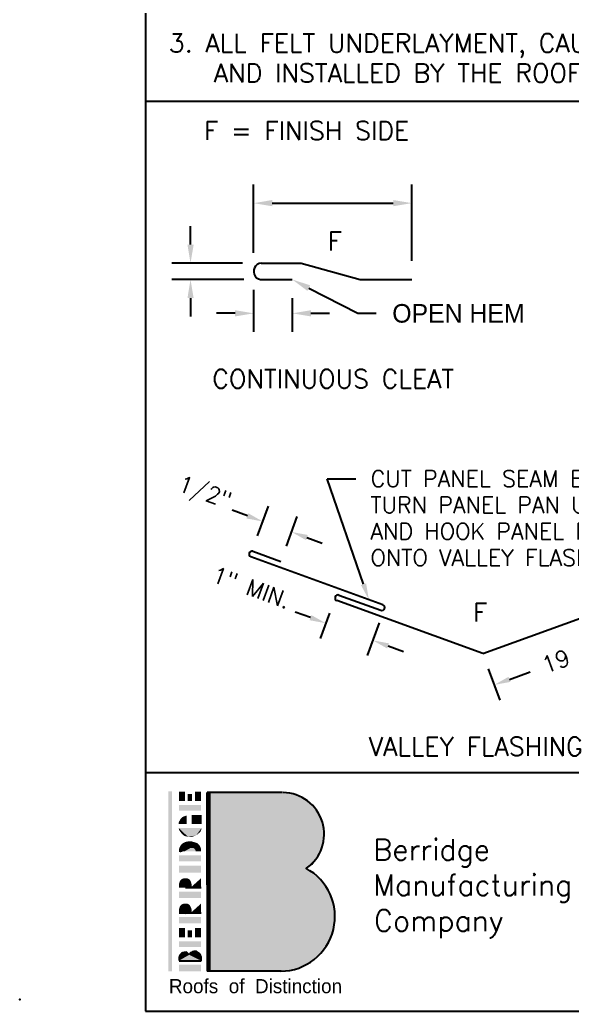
# Model space of a CAD drawing. Extents: x -41.3 to -10.3, y 0.7 to 40.7.
# Drawn here: x -41.35 to -30.19, y 0.72 to 20.76 of the extents above; entities that cross this region are included whole.
import ezdxf
from ezdxf.enums import TextEntityAlignment as Align

# ---------------------------------------------------------------- set-up
doc = ezdxf.new("R2010")
doc.units = 0
doc.header["$LTSCALE"] = 0.499875
doc.header["$MEASUREMENT"] = 0
doc.layers.get('0').update_dxf_attribs({"linetype": 'CONTINUOUS'})
for name, color, linetype in [('1', 7, 'CONTINUOUS'), ('2', 7, 'CONTINUOUS'), ('BORDER', 7, 'CONTINUOUS'), ('CMP-FLSH', 7, 'CONTINUOUS'), ('DIM-TXT', 7, 'CONTINUOUS')]:
    doc.layers.add(name, color=color, linetype=linetype)
doc.styles.add('AU101S01', font='SIMPLEX.SHX')
doc.styles.add('ROMANS', font='romans', dxfattribs={"height": 0.375})

msp = doc.modelspace()

# ---------------------------------------------------------------- linework, layer by layer
at = {"color": 7}
msp.add_point((-41.346, 0.95), dxfattribs=at)
at = {"layer": '1', "color": 7}
for p, q in [((-38.806, 39.938), (-38.806, 0.716)), ((-38.806, 5.543), (-10.362, 5.543)), ((-37.515, 5.131), (-37.515, 1.547)), ((-38.806, 0.716), (-10.323, 0.716))]:
    msp.add_line(p, q, dxfattribs=at)
at = {"layer": '2', "color": 7}
for p, q in [((-37.565, 4.522), (-37.557, 5.137)), ((-37.565, 5.004), (-37.565, 5.137)), ((-37.555, 5.137), (-37.565, 5.137)), ((-37.558, 3.334), (-37.55, 5.138)), ((-37.551, 4.237), (-37.551, 5.138)), ((-37.551, 5.127), (-37.55, 5.138)), ((-37.551, 5.082), (-37.551, 5.138)), ((-37.55, 5.13), (-37.551, 5.132)), ((-37.551, 5.126), (-37.551, 5.132)), ((-37.551, 5.126), (-37.55, 5.131)), ((-36.037, 5.135), (-37.549, 5.135)), ((-37.549, 5.121), (-37.549, 1.524)), ((-37.566, 5.004), (-37.565, 1.528)), ((-38.071, 3.949), (-38.128, 3.949)), ((-38.066, 3.949), (-38.128, 3.949)), ((-38.066, 3.949), (-38.128, 3.949)), ((-38.108, 3.949), (-38.091, 3.949)), ((-37.565, 3.908), (-37.565, 1.522)), ((-38, 3.213), (-37.683, 3.214)), ((-37.954, 2.7), (-38.128, 2.7)), ((-38, 2.7), (-37.683, 2.701)), ((-38.123, 1.824), (-38.128, 1.799)), ((-38.113, 1.848), (-38.123, 1.824)), ((-38.096, 1.869), (-38.113, 1.848)), ((-38.08, 1.884), (-38.096, 1.869)), ((-38.054, 1.896), (-38.08, 1.884)), ((-38.027, 1.905), (-38.054, 1.896)), ((-37.978, 1.906), (-38.027, 1.905)), ((-37.961, 1.89), (-37.978, 1.906)), ((-37.945, 1.873), (-37.961, 1.89)), ((-37.927, 1.857), (-37.945, 1.873)), ((-37.921, 1.869), (-37.927, 1.857)), ((-37.91, 1.883), (-37.921, 1.869)), ((-37.881, 1.904), (-37.91, 1.883)), ((-37.859, 1.914), (-37.881, 1.904)), ((-37.834, 1.925), (-37.859, 1.914)), ((-37.81, 1.925), (-37.834, 1.925)), ((-37.778, 1.92), (-37.81, 1.925)), ((-37.756, 1.911), (-37.778, 1.919)), ((-37.734, 1.895), (-37.756, 1.911)), ((-37.713, 1.875), (-37.734, 1.895)), ((-37.698, 1.849), (-37.713, 1.875)), ((-37.684, 1.815), (-37.7, 1.854)), ((-37.685, 1.736), (-37.685, 1.816)), ((-38.128, 1.799), (-38.128, 1.738)), ((-38.128, 1.736), (-37.685, 1.736)), ((-37.55, 1.522), (-37.565, 1.522)), ((-36.07, 1.522), (-37.55, 1.522))]:
    msp.add_line(p, q, dxfattribs=at)
for centre, major_axis, start_param, end_param in [((-36.042, 4.292), (0.844, 0), 5.328844, 7.832798), ((-36.085, 2.628), (-1.105, 0), 1.579801, 4.224074)]:
    msp.add_ellipse(centre, major_axis=major_axis, ratio=0.999388, start_param=start_param, end_param=end_param, dxfattribs=at)
for points in [[(-38.347, 5.16), (-38.275, 5.16), (-38.347, 1.519), (-38.275, 1.519)], [(-38.008, 4.964), (-38.008, 5.154), (-38.129, 4.963), (-38.129, 5.154)], [(-37.957, 4.964), (-37.867, 4.964), (-37.957, 5.104), (-37.867, 5.104)], [(-37.806, 4.963), (-37.685, 4.963), (-37.806, 5.154), (-37.685, 5.154)], [(-37.553, 5.135), (-37.553, 3.922), (-37.561, 3.922)], [(-37.558, 4.565), (-37.558, 5.138), (-37.361, 4.558)], [(-37.558, 1.523), (-35.561, 3.612), (-37.55, 5.137)], [(-37.549, 5.137), (-37.558, 5.137), (-37.546, 5.117), (-37.55, 5.114)], [(-35.561, 3.612), (-35.98, 5.137), (-37.55, 5.137)], [(-35.537, 4.981), (-35.819, 5.111), (-35.98, 5.137)], [(-35.206, 4.452), (-35.537, 4.981), (-35.98, 5.137)], [(-35.561, 3.612), (-35.206, 4.452), (-35.98, 5.137)], [(-35.537, 4.981), (-35.674, 5.051), (-35.819, 5.111)], [(-38.128, 4.881), (-37.685, 4.881), (-38.128, 4.771), (-37.685, 4.771)], [(-35.303, 4.695), (-35.416, 4.868), (-35.537, 4.981)], [(-35.206, 4.452), (-35.303, 4.695), (-35.537, 4.981)], [(-38.074, 4.625), (-38.111, 4.577), (-38.139, 4.501)], [(-38.074, 4.625), (-38.139, 4.501), (-37.977, 4.501)], [(-38.074, 4.625), (-38.099, 4.602), (-38.111, 4.577)], [(-37.977, 4.671), (-38.006, 4.661), (-38.074, 4.625)], [(-38.074, 4.625), (-37.977, 4.501), (-37.977, 4.671)], [(-38.006, 4.661), (-38.035, 4.651), (-38.074, 4.625)], [(-38.035, 4.651), (-38.057, 4.641), (-38.074, 4.625)], [(-37.685, 4.681), (-37.685, 4.501), (-37.873, 4.681), (-37.873, 4.501)], [(-37.685, 4.681), (-37.676, 4.681), (-37.684, 4.5), (-37.676, 4.5)], [(-38.111, 4.577), (-38.126, 4.555), (-38.139, 4.501)], [(-38.126, 4.555), (-38.139, 4.523), (-38.139, 4.501)], [(-38.137, 4.417), (-38.129, 4.38), (-38.1, 4.335)], [(-38.137, 4.417), (-38.1, 4.335), (-38.049, 4.279)], [(-38.137, 4.417), (-38.049, 4.279), (-37.947, 4.238)], [(-37.947, 4.238), (-37.676, 4.417), (-38.137, 4.417)], [(-37.947, 4.238), (-37.783, 4.27), (-37.676, 4.417)], [(-37.783, 4.27), (-37.727, 4.317), (-37.676, 4.417)], [(-37.727, 4.317), (-37.696, 4.346), (-37.676, 4.417)], [(-37.696, 4.346), (-37.677, 4.398), (-37.676, 4.417)], [(-35.561, 3.612), (-35.231, 4.062), (-35.206, 4.452)], [(-35.231, 4.062), (-35.198, 4.244), (-35.206, 4.452)], [(-38.1, 4.335), (-38.075, 4.306), (-38.049, 4.279)], [(-38.049, 4.279), (-38.016, 4.257), (-37.947, 4.238)], [(-37.947, 4.238), (-37.876, 4.238), (-37.783, 4.27)], [(-37.783, 4.27), (-37.757, 4.289), (-37.727, 4.317)], [(-38.112, 4.039), (-38.125, 4.008), (-38.128, 3.996)], [(-38.112, 4.039), (-38.128, 3.996), (-38.128, 3.949)], [(-38.112, 4.039), (-38.128, 3.949), (-38.015, 3.963)], [(-38.097, 4.016), (-38.128, 3.949), (-38.127, 3.949)], [(-38.097, 4.016), (-38.127, 3.949), (-38.016, 3.948)], [(-38.067, 4.1), (-38.094, 4.07), (-38.112, 4.039)], [(-38.067, 4.1), (-38.112, 4.039), (-37.989, 3.996)], [(-38.094, 4.07), (-38.105, 4.056), (-38.112, 4.039)], [(-38.112, 4.039), (-38.015, 3.963), (-38.003, 3.982)], [(-38.112, 4.039), (-38.003, 3.982), (-37.989, 3.996)], [(-38.016, 3.948), (-37.849, 4.044), (-38.097, 4.016)], [(-37.993, 4.138), (-38.024, 4.125), (-38.067, 4.1)], [(-37.993, 4.138), (-38.067, 4.1), (-37.972, 4.005)], [(-38.024, 4.125), (-38.051, 4.111), (-38.067, 4.1)], [(-38.067, 4.1), (-37.989, 3.996), (-37.972, 4.005)], [(-38.016, 3.948), (-37.684, 3.948), (-37.849, 4.044)], [(-37.86, 4.141), (-37.938, 4.149), (-37.993, 4.138)], [(-37.947, 4.017), (-37.86, 4.141), (-37.993, 4.138)], [(-37.993, 4.138), (-37.972, 4.005), (-37.956, 4.013)], [(-37.993, 4.138), (-37.956, 4.013), (-37.947, 4.017)], [(-37.947, 4.017), (-37.855, 4.017), (-37.86, 4.141)], [(-37.86, 4.141), (-37.88, 4.149), (-37.938, 4.149)], [(-37.815, 4.13), (-37.841, 4.136), (-37.86, 4.141)], [(-37.763, 4.112), (-37.815, 4.13), (-37.86, 4.141)], [(-37.855, 4.017), (-37.763, 4.112), (-37.86, 4.141)], [(-37.855, 4.017), (-37.827, 4.008), (-37.763, 4.112)], [(-37.827, 4.008), (-37.711, 4.058), (-37.763, 4.112)], [(-37.827, 4.008), (-37.796, 3.968), (-37.711, 4.058)], [(-37.763, 4.112), (-37.792, 4.122), (-37.815, 4.13)], [(-37.796, 3.968), (-37.685, 3.95), (-37.711, 4.058)], [(-37.736, 4.089), (-37.751, 4.103), (-37.763, 4.112)], [(-37.711, 4.058), (-37.736, 4.089), (-37.763, 4.112)], [(-37.711, 4.058), (-37.716, 4.068), (-37.736, 4.089)], [(-37.686, 3.998), (-37.697, 4.027), (-37.711, 4.058)], [(-37.685, 3.95), (-37.686, 3.998), (-37.711, 4.058)], [(-35.561, 3.612), (-35.319, 3.846), (-35.231, 4.062)], [(-38.128, 3.949), (-38.017, 3.95), (-38.015, 3.963)], [(-38.128, 3.867), (-37.685, 3.867), (-38.128, 3.747), (-37.685, 3.747)], [(-37.796, 3.968), (-37.796, 3.95), (-37.685, 3.95)], [(-35.561, 3.612), (-35.4, 3.759), (-35.319, 3.846)], [(-38.128, 3.655), (-37.686, 3.655), (-38.128, 3.514), (-37.686, 3.514)], [(-37.558, 1.523), (-36.02, 1.531), (-35.561, 3.612)], [(-36.02, 1.531), (-34.997, 2.476), (-35.561, 3.612)], [(-35.561, 3.612), (-35.521, 3.62), (-35.4, 3.759)], [(-35.19, 3.274), (-35.408, 3.49), (-35.561, 3.612)], [(-34.997, 2.476), (-35.19, 3.274), (-35.561, 3.612)], [(-35.19, 3.274), (-35.295, 3.386), (-35.408, 3.49)], [(-38.091, 3.37), (-38.117, 3.337), (-38.129, 3.294)], [(-38.091, 3.37), (-38.129, 3.294), (-38.128, 3.215)], [(-37.897, 3.213), (-38.091, 3.37), (-38.128, 3.215)], [(-38.091, 3.37), (-38.106, 3.357), (-38.117, 3.337)], [(-38.015, 3.404), (-38.055, 3.395), (-38.091, 3.37)], [(-37.947, 3.394), (-38.015, 3.404), (-38.091, 3.37)], [(-38.055, 3.395), (-38.075, 3.386), (-38.091, 3.37)], [(-37.897, 3.213), (-37.947, 3.394), (-38.091, 3.37)], [(-38.015, 3.404), (-38.033, 3.401), (-38.055, 3.395)], [(-37.947, 3.394), (-37.984, 3.404), (-38.015, 3.404)], [(-37.947, 3.394), (-37.97, 3.403), (-37.984, 3.404)], [(-37.91, 3.368), (-37.924, 3.383), (-37.947, 3.394)], [(-37.882, 3.305), (-37.91, 3.368), (-37.947, 3.394)], [(-37.897, 3.213), (-37.882, 3.305), (-37.947, 3.394)], [(-37.882, 3.305), (-37.89, 3.327), (-37.91, 3.368)], [(-37.897, 3.213), (-37.875, 3.259), (-37.882, 3.305)], [(-37.897, 3.213), (-37.876, 3.231), (-37.875, 3.259)], [(-37.685, 3.404), (-37.685, 3.215), (-37.895, 3.215)], [(-37.875, 3.259), (-37.877, 3.282), (-37.882, 3.305)], [(-35.005, 2.823), (-35.086, 3.083), (-35.19, 3.274)], [(-34.997, 2.476), (-35.005, 2.823), (-35.19, 3.274)], [(-38.128, 3.131), (-37.685, 3.131), (-38.129, 3.002), (-37.685, 3.002)], [(-35.005, 2.823), (-35.037, 2.97), (-35.086, 3.083)], [(-38.091, 2.857), (-38.117, 2.824), (-38.129, 2.78)], [(-38.091, 2.857), (-38.129, 2.78), (-38.128, 2.702)], [(-37.897, 2.7), (-38.091, 2.857), (-38.128, 2.702)], [(-38.091, 2.857), (-38.106, 2.843), (-38.117, 2.824)], [(-38.015, 2.891), (-38.055, 2.882), (-38.091, 2.857)], [(-37.947, 2.881), (-38.015, 2.891), (-38.091, 2.857)], [(-38.055, 2.882), (-38.075, 2.873), (-38.091, 2.857)], [(-37.897, 2.7), (-37.947, 2.881), (-38.091, 2.857)], [(-38.015, 2.891), (-38.033, 2.888), (-38.055, 2.882)], [(-37.947, 2.881), (-37.984, 2.891), (-38.015, 2.891)], [(-37.947, 2.881), (-37.97, 2.89), (-37.984, 2.891)], [(-37.91, 2.854), (-37.924, 2.87), (-37.947, 2.881)], [(-37.882, 2.791), (-37.91, 2.854), (-37.947, 2.881)], [(-37.897, 2.7), (-37.882, 2.791), (-37.947, 2.881)], [(-37.882, 2.791), (-37.89, 2.814), (-37.91, 2.854)], [(-37.685, 2.891), (-37.685, 2.702), (-37.895, 2.702)], [(-34.997, 2.476), (-34.981, 2.597), (-35.005, 2.823)], [(-38.128, 2.618), (-37.685, 2.618), (-38.129, 2.488), (-37.685, 2.488)], [(-37.897, 2.7), (-37.875, 2.746), (-37.882, 2.791)], [(-37.897, 2.7), (-37.876, 2.718), (-37.875, 2.746)], [(-37.875, 2.746), (-37.877, 2.769), (-37.882, 2.791)], [(-36.02, 1.531), (-35.223, 1.939), (-34.997, 2.476)], [(-35.223, 1.939), (-35.07, 2.199), (-34.997, 2.476)], [(-35.07, 2.199), (-35.021, 2.311), (-34.997, 2.476)], [(-38.009, 2.209), (-38.009, 2.399), (-38.129, 2.208), (-38.129, 2.399)], [(-37.957, 2.209), (-37.867, 2.209), (-37.957, 2.349), (-37.867, 2.349)], [(-37.807, 2.208), (-37.685, 2.208), (-37.807, 2.399), (-37.685, 2.399)], [(-38.128, 2.125), (-37.685, 2.125), (-38.128, 2.016), (-37.685, 2.016)], [(-35.223, 1.939), (-35.118, 2.086), (-35.07, 2.199)], [(-37.926, 1.856), (-38.109, 1.854), (-38.128, 1.738)], [(-37.926, 1.856), (-38.128, 1.738), (-37.685, 1.738)], [(-38.109, 1.854), (-38.124, 1.818), (-38.128, 1.8)], [(-38.109, 1.854), (-38.128, 1.8), (-38.128, 1.738)], [(-38.109, 1.854), (-38.12, 1.831), (-38.124, 1.818)], [(-38.009, 1.905), (-38.061, 1.894), (-38.109, 1.854)], [(-37.926, 1.856), (-38.009, 1.905), (-38.109, 1.854)], [(-38.061, 1.894), (-38.095, 1.869), (-38.109, 1.854)], [(-38.061, 1.894), (-38.086, 1.88), (-38.095, 1.869)], [(-38.009, 1.905), (-38.04, 1.902), (-38.061, 1.894)], [(-38.009, 1.905), (-38.026, 1.905), (-38.04, 1.902)], [(-37.971, 1.901), (-37.996, 1.906), (-38.009, 1.905)], [(-37.961, 1.888), (-37.971, 1.901), (-38.009, 1.905)], [(-37.926, 1.856), (-37.961, 1.888), (-38.009, 1.905)], [(-37.971, 1.901), (-37.979, 1.906), (-37.996, 1.906)], [(-37.94, 1.869), (-37.95, 1.88), (-37.961, 1.888)], [(-37.926, 1.856), (-37.94, 1.869), (-37.961, 1.888)], [(-37.837, 1.925), (-37.897, 1.892), (-37.926, 1.856)], [(-37.74, 1.9), (-37.837, 1.925), (-37.926, 1.856)], [(-37.685, 1.738), (-37.74, 1.9), (-37.926, 1.856)], [(-37.897, 1.892), (-37.914, 1.878), (-37.926, 1.856)], [(-37.914, 1.878), (-37.922, 1.868), (-37.926, 1.856)], [(-37.837, 1.925), (-37.868, 1.911), (-37.897, 1.892)], [(-37.868, 1.911), (-37.885, 1.901), (-37.897, 1.892)], [(-37.805, 1.923), (-37.807, 1.926), (-37.837, 1.925)], [(-37.778, 1.919), (-37.805, 1.923), (-37.837, 1.925)], [(-37.74, 1.9), (-37.778, 1.919), (-37.837, 1.925)], [(-37.778, 1.919), (-37.79, 1.922), (-37.805, 1.923)], [(-37.74, 1.9), (-37.758, 1.913), (-37.778, 1.919)], [(-37.712, 1.876), (-37.727, 1.89), (-37.74, 1.9)], [(-37.7, 1.853), (-37.712, 1.876), (-37.74, 1.9)], [(-37.685, 1.818), (-37.7, 1.853), (-37.74, 1.9)], [(-37.685, 1.738), (-37.685, 1.818), (-37.74, 1.9)], [(-36.02, 1.531), (-35.472, 1.713), (-35.223, 1.939)], [(-35.472, 1.713), (-35.335, 1.817), (-35.223, 1.939)], [(-38.128, 1.654), (-37.685, 1.654), (-38.128, 1.523), (-37.685, 1.523)], [(-36.02, 1.531), (-35.819, 1.557), (-35.472, 1.713)], [(-35.819, 1.557), (-35.649, 1.618), (-35.472, 1.713)], [(-35.819, 1.557), (-35.682, 1.601), (-35.649, 1.618)], [(-35.649, 1.618), (-35.569, 1.653), (-35.472, 1.713)], [(-37.558, 1.523), (-36.028, 1.523), (-36.02, 1.531)], [(-36.02, 1.531), (-35.931, 1.531), (-35.819, 1.557)]]:
    msp.add_solid(points, dxfattribs=at)
at = {"layer": 'BORDER', "color": 7, "linetype": 'CONTINUOUS'}
msp.add_line((-38.806, 19.115), (-10.381, 19.115), dxfattribs=at)
at = {"layer": 'CMP-FLSH', "color": 7, "linetype": 'CONTINUOUS'}
for p, q in [((-36.623, 16.046), (-36.623, 17.425)), ((-33.426, 15.881), (-33.426, 17.425)), ((-36.248, 17.05), (-33.801, 17.05)), ((-37.898, 16.211), (-37.898, 16.586)), ((-36.847, 15.836), (-38.273, 15.836)), ((-36.472, 15.836), (-35.665, 15.836)), ((-35.665, 15.836), (-34.473, 15.506)), ((-36.818, 15.506), (-38.273, 15.506)), ((-36.443, 15.506), (-35.842, 15.506)), ((-34.473, 15.506), (-33.426, 15.506)), ((-36.623, 15.296), (-36.623, 14.448)), ((-37.898, 15.131), (-37.898, 14.756)), ((-35.842, 15.131), (-35.842, 14.448)), ((-36.998, 14.823), (-37.373, 14.823)), ((-35.467, 14.823), (-35.092, 14.823)), ((-34.014, 8.931), (-36.677, 9.901)), ((-36.637, 10.013), (-36.074, 9.808)), ((-34.899, 9.127), (-34.055, 8.82)), ((-31.995, 7.943), (-34.94, 9.015)), ((-31.995, 7.943), (-29.05, 9.015))]:
    msp.add_line(p, q, dxfattribs=at)
at = {"layer": 'CMP-FLSH', "color": 7, "linetype": 'CONTINUOUS', "flags": 128}
msp.add_lwpolyline([(-35.509, 15.334), (-34.52, 14.823), (-34.145, 14.823)], dxfattribs=at)
at = {"layer": 'CMP-FLSH', "color": 7, "linetype": 'CONTINUOUS'}
for centre, radius, start, end in [((-36.457, 15.671), 0.166, 94.9998, 274.9998), ((-36.657, 9.957), 0.0594, 70.0091, 250.0091), ((-34.919, 9.071), 0.0594, 70.0091, 250.0091), ((-34.034, 8.876), 0.0594, 250.0091, 70.0091)]:
    msp.add_arc(centre, radius, start, end, dxfattribs=at)
for points in [[(-36.248, 17.113), (-36.248, 16.988), (-36.623, 17.05)], [(-33.801, 17.113), (-33.801, 16.988), (-33.426, 17.05)], [(-37.96, 16.211), (-37.835, 16.211), (-37.898, 15.836)], [(-37.96, 15.131), (-37.835, 15.131), (-37.898, 15.506)], [(-36.998, 14.885), (-36.998, 14.76), (-36.623, 14.823)], [(-35.467, 14.885), (-35.467, 14.76), (-35.842, 14.823)]]:
    msp.add_solid(points, dxfattribs=at)
at = {"layer": 'CMP-FLSH', "color": 7, "linetype": 'CONTINUOUS', "extrusion": (0, 0, -1)}
msp.add_solid([(35.538, 15.278), (35.842, 15.506), (35.48, 15.389)], dxfattribs=at)
at = {"layer": 'DIM-TXT', "color": 7, "linetype": 'CONTINUOUS'}
for p, q in [((-34.403, 9.346), (-35.137, 11.48)), ((-35.137, 11.48), (-34.556, 11.48)), ((-36.749, 10.728), (-37.059, 10.841)), ((-36.544, 10.326), (-36.326, 10.925)), ((-35.961, 10.117), (-35.744, 10.713)), ((-35.547, 10.291), (-35.238, 10.178)), ((-35.475, 8.671), (-35.785, 8.783)), ((-35.091, 8.761), (-35.278, 8.248)), ((-34.088, 8.566), (-34.329, 7.903)), ((-33.907, 8.1), (-33.597, 7.987)), ((-31.882, 7.634), (-31.652, 7.001)), ((-31.455, 7.423), (-31.036, 7.576))]:
    msp.add_line(p, q, dxfattribs=at)
for points in [[(-36.73, 10.78), (-36.768, 10.676), (-36.439, 10.615)], [(-35.529, 10.342), (-35.566, 10.239), (-35.857, 10.403)], [(-34.351, 9.363), (-34.455, 9.328), (-34.295, 9.034)], [(-35.456, 8.722), (-35.494, 8.619), (-35.165, 8.558)], [(-33.888, 8.151), (-33.925, 8.048), (-34.216, 8.212)], [(-31.473, 7.475), (-31.436, 7.372), (-31.764, 7.311)]]:
    msp.add_solid(points, dxfattribs=at)

# ---------------------------------------------------------------- texts
at = {"layer": 'CMP-FLSH', "color": 7, "linetype": 'CONTINUOUS'}
msp.add_text('OPEN HEM', height=0.375, dxfattribs=at).set_placement((-33.823, 14.635))
at = {"layer": 'CMP-FLSH', "color": 7, "linetype": 'CONTINUOUS', "style": 'AU101S01', "width": 1.000612}
for s, height, p in [('Berridge', 0.426, (-34.206, 3.769)), ('Manufacturing', 0.42603, (-34.207, 3.052)), ('Company', 0.426, (-34.192, 2.335))]:
    msp.add_text(s, height=height, dxfattribs=at).set_placement(p)
at = {"layer": 'CMP-FLSH', "color": 7, "linetype": 'CONTINUOUS', "width": 1.000612}
msp.add_text('Roofs  of  Distinction', height=0.28514, dxfattribs=at).set_placement((-38.335, 1.079))
at = {"layer": 'DIM-TXT', "color": 7, "linetype": 'CONTINUOUS', "style": 'ROMANS'}
for s, height, p in [('3. ALL FELT UNDERLAYMENT, CAULKING, AND FASTENERS, ARE ITEMS TO BE FURNISHED', 0.375, (-38.337, 20.101)), ('AND INSTALLED BY THE ROOFING INSTALLER AT THE DISCRETION OF THE ARCHITECT.', 0.375, (-37.428, 19.494)), ('F', 0.375, (-35.126, 16.096)), ('CUT PANEL SEAM BACK,', 0.32959, (-34.26, 11.315)), ('TURN PANEL PAN UNDER', 0.32959, (-34.262, 10.785)), ('AND HOOK PANEL PAN', 0.32959, (-34.262, 10.251)), ('ONTO VALLEY FLASHING.', 0.32959, (-34.262, 9.718)), ('F', 0.375, (-32.191, 8.591))]:
    msp.add_text(s, height=height, dxfattribs=at).set_placement(p)
msp.add_text('F = FINISH SIDE', height=0.375, dxfattribs=at).set_placement((-33.483, 18.329), align=Align.RIGHT)
for s, p in [('CONTINUOUS CLEAT', (-35.017, 13.31)), ('VALLEY FLASHING', (-32.136, 5.879))]:
    msp.add_text(s, height=0.375, dxfattribs=at).set_placement(p, align=Align.CENTER)
for s, p in [('1/2"', (-37.659, 11.059)), ('1" MIN.', (-36.724, 9.125))]:
    msp.add_text(s, height=0.3296, rotation=340, dxfattribs=at).set_placement(p, align=Align.CENTER)
msp.add_text('19 1/2" MIN.', height=0.32959, rotation=20, dxfattribs=at).set_placement((-29.356, 8.187), align=Align.MIDDLE)

doc.saveas('drawing.dxf')
